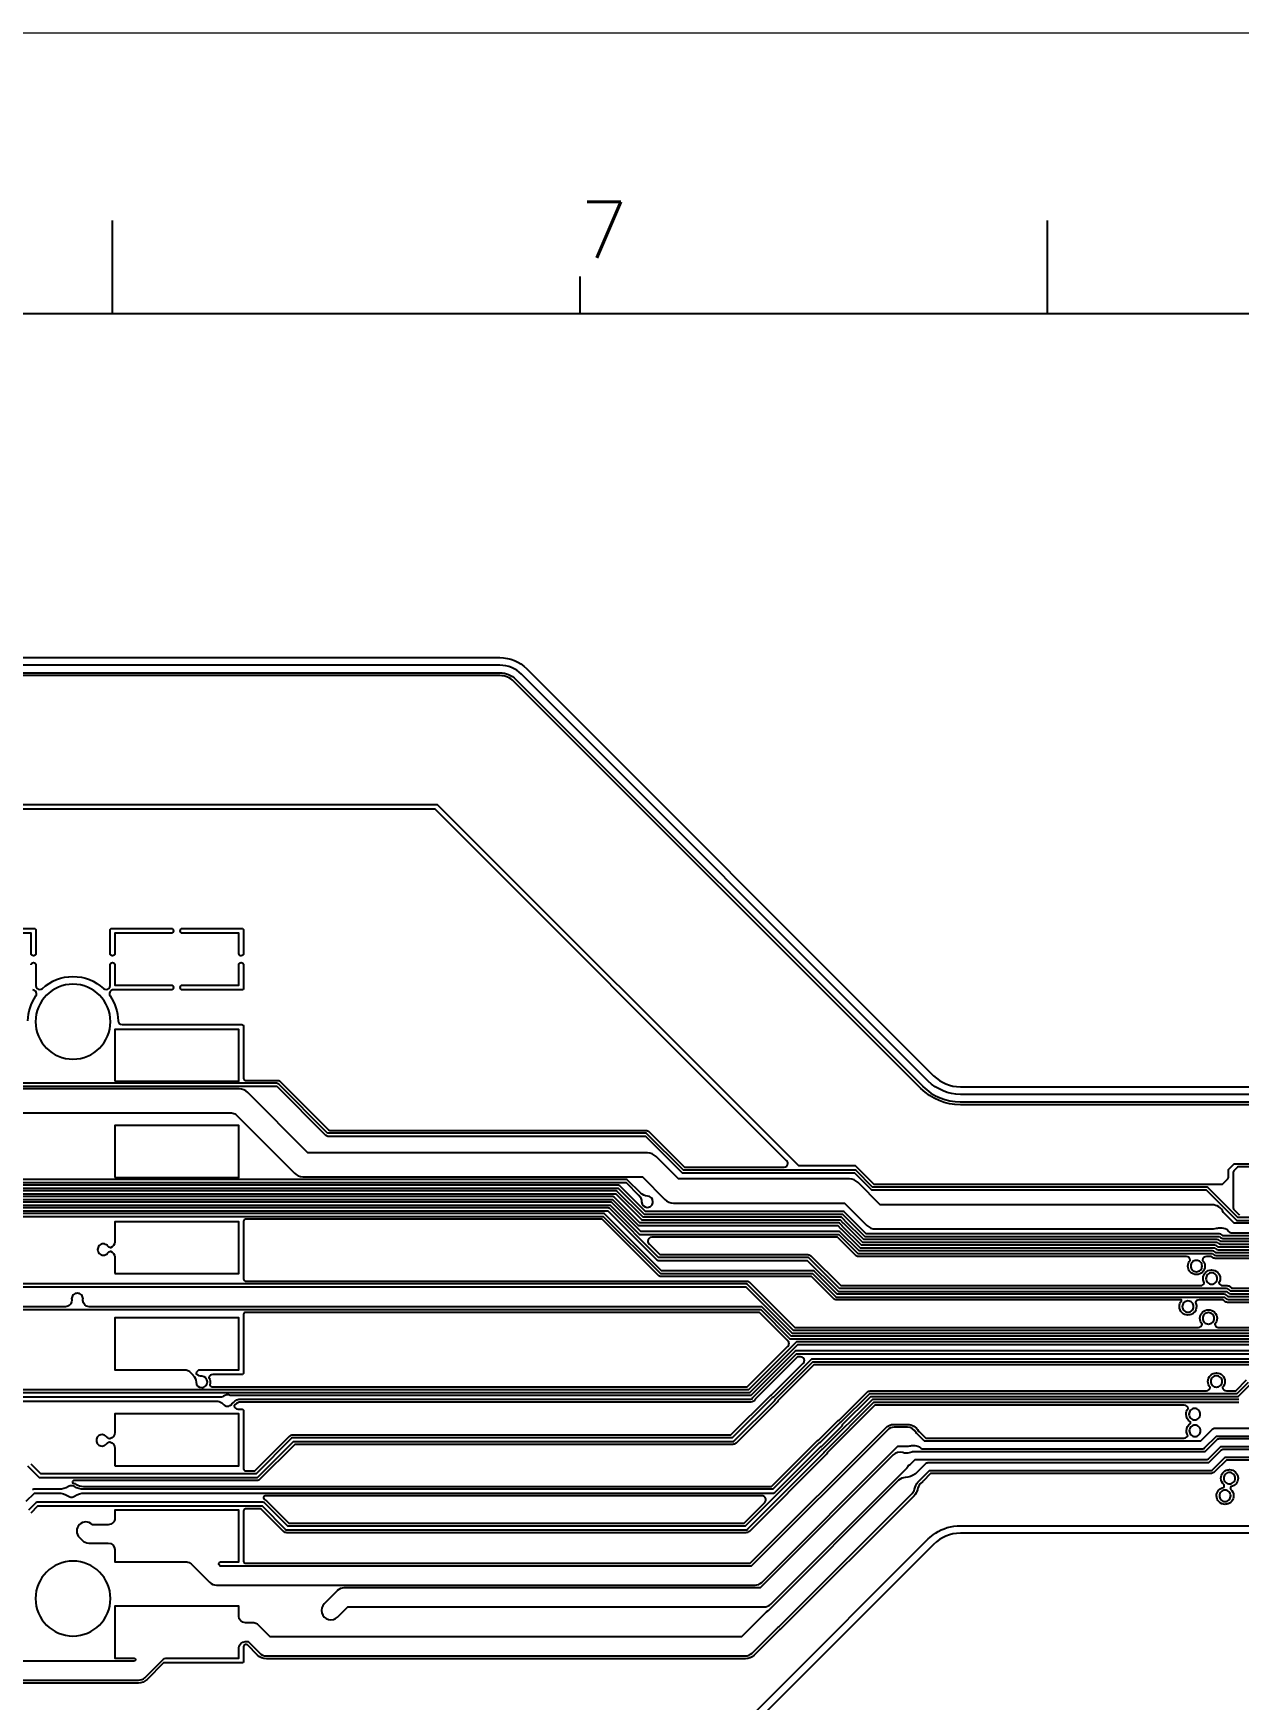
# Model space of a CAD drawing. Header units: millimetres. Extents: x 3227 to 3430, y -37 to 106.
# Drawn here: x 3379.07 to 3410.92, y 61.8 to 105.82 of the extents above; entities that cross this region are included whole.
import ezdxf

# ---------------------------------------------------------------- set-up
doc = ezdxf.new("R2010")
doc.units = ezdxf.units.MM
doc.header["$LTSCALE"] = 23.1
doc.linetypes.add('PHANTOM', pattern=[29.5, 9.5, -1.5, 3, -1.5, 3, -1.5, 9.5])
doc.layers.get('0').update_dxf_attribs({"linetype": 'CONTINUOUS'})
doc.layers.add('0PAPERF', color=2, linetype='PHANTOM', lineweight=0, plot=False)
doc.layers.add('gbr-outline-dxf_layer1', color=2, linetype='CONTINUOUS')
doc.styles.add('SIMPLEX', font='simplex.shx')

msp = doc.modelspace()

# ---------------------------------------------------------------- linework, layer by layer
for p, q in [((3381.165, 98.408), (3381.165, 100.878)), ((3405.865, 98.408), (3405.865, 100.878)), ((3393.515, 98.408), (3393.515, 99.396)), ((3423.649, 98.408), (3232.966, 98.408))]:
    msp.add_line(p, q)
at = {"linetype": 'Continuous'}
for points in [[(3391.397, 89.128), (3374.563, 89.128), (3374.563, 89.128), (3337.635, 89.128), (3337.635, 89.128), (3321.097, 89.128)], [(3391.397, 88.853), (3374.622, 88.853), (3374.317, 88.547), (3374.317, 85.856), (3374.724, 85.449), (3389.742, 85.449), (3399.283, 75.908), (3400.783, 75.908), (3401.276, 75.414)], [(3412.247, 77.514), (3403.563, 77.514)]]:
    msp.add_lwpolyline(points, dxfattribs=at)
for points in [[(3374.517, 88.928), (3391.395, 88.928, 0.006698), (3391.397, 88.928), (3391.397, 88.928, 0.009686), (3391.401, 88.928, -0.196368), (3391.819, 88.754, 0.007059), (3391.821, 88.753), (3402.572, 78.002, 0.007608), (3402.573, 78, 0.198429), (3403.561, 77.59, 0.006898), (3403.563, 77.59), (3412.393, 77.59, -0.112452)], [(3403.563, 77.79), (3403.563, 77.79, -0.198942), (3402.715, 78.142), (3391.963, 88.894, 0.19887), (3391.397, 89.128), (3391.397, 89.128)], [(3403.563, 77.514), (3403.563, 77.514, -0.198924), (3402.52, 77.947), (3391.768, 88.699, 0.198866), (3391.397, 88.853), (3391.397, 88.853)], [(3381.182, 80.549), (3381.182, 80.549, 0.414233), (3381.08, 80.447, 0.152798), (3381.098, 80.389, -0.147542), (3381.31, 79.733, 0.407613), (3381.412, 79.633), (3384.575, 79.633, -0.414081), (3384.625, 79.583), (3384.625, 78.21, 0.414081), (3384.675, 78.16), (3385.537, 78.16, -0.198766), (3385.572, 78.145), (3386.866, 76.852, 0.198884), (3386.901, 76.837), (3395.256, 76.837, -0.19893), (3395.336, 76.804), (3396.276, 75.864), (3398.908, 75.864, 0.391574), (3399.002, 75.966, 0.198981), (3398.972, 76.038), (3389.689, 85.321), (3374.671, 85.321)], [(3379.011, 81.209, -0.414246), (3379.074, 81.272), (3379.074, 81.272, 0.011506), (3379.076, 81.272, -0.414246), (3379.138, 81.209), (3379.138, 81.208), (3379.138, 80.663, 0.413653), (3379.24, 80.561, 0.187836), (3379.309, 80.588, -0.188061), (3380.117, 80.903, -0.188059), (3380.925, 80.588, 0.187569), (3380.994, 80.561, 0.414088), (3381.096, 80.663), (3381.096, 81.208, 0.012355), (3381.096, 81.209, -0.414246), (3381.158, 81.272), (3381.159, 81.272, 0.011506), (3381.16, 81.272, -0.414246), (3381.223, 81.209, 0.012344), (3381.223, 81.208), (3381.223, 80.676), (3382.707, 80.676, 0.012355), (3382.709, 80.676, -0.407325), (3382.771, 80.615), (3382.771, 80.612), (3382.771, 80.611, -0.40381), (3382.711, 80.549), (3381.182, 80.549)], [(3378.924, 79.733, -0.147542), (3379.136, 80.389, 0.151989), (3379.154, 80.446, 0.414157), (3379.052, 80.549)], [(3413.882, 74.534), (3410.893, 74.534), (3410.098, 75.329, 0.208755), (3410.07, 75.34), (3401.245, 75.34), (3400.808, 75.777, 0.208683), (3400.78, 75.788), (3396.245, 75.788), (3395.282, 76.75, 0.208755), (3395.254, 76.761), (3386.854, 76.761), (3386.853, 76.761, -0.185077), (3386.845, 76.765, 0.012321), (3386.844, 76.766), (3385.554, 78.056, 0.019799), (3385.552, 78.058, 0.198766), (3385.49, 78.084, 0.011059), (3385.489, 78.084), (3371.976, 78.084, 0.013432)], [(3371.977, 78.009), (3385.49, 78.009), (3385.491, 78.009, -0.156226), (3385.498, 78.007, 0.011118), (3385.499, 78.006), (3386.792, 76.712, 0.015665), (3386.794, 76.711, 0.192429), (3386.854, 76.687, 0.011032), (3386.855, 76.687), (3395.24, 76.687), (3396.201, 75.726, 0.218554), (3396.229, 75.713), (3400.766, 75.713), (3401.203, 75.276, 0.208683), (3401.231, 75.265), (3410.056, 75.265), (3410.849, 74.472, 0.218554), (3410.877, 74.459), (3413.883, 74.459, 0.01351)], [(3414.009, 74.384), (3410.8, 74.384), (3410.762, 74.422, 0.01112), (3410.758, 74.426), (3410.543, 74.641, 0.080066), (3410.511, 74.666, -0.006673), (3410.506, 74.677, 0.302099), (3410.213, 74.871), (3401.446, 74.871), (3400.86, 75.458, 0.202764), (3400.632, 75.554), (3396.112, 75.554), (3395.521, 76.145, 0.202866), (3395.293, 76.242), (3394.987, 76.242, 0.050959), (3394.923, 76.248), (3386.325, 76.248), (3384.735, 77.838, 0.202796), (3384.507, 77.935), (3373.631, 77.935, 0.19517)], [(3374.212, 55.054), (3391.394, 55.054, 0.198918), (3391.96, 55.288), (3398.509, 61.838), (3402.715, 66.044), (3402.715, 66.044), (3402.715, 66.044, -0.050228), (3402.901, 66.196, -0.147143), (3403.563, 66.395), (3403.563, 66.395), (3410.626, 66.395), (3410.626, 66.395), (3418.076, 66.395, 0.414221), (3418.376, 66.695), (3418.376, 66.695), (3418.376, 77.49, 0.414221), (3418.076, 77.79), (3410.626, 77.79), (3410.626, 77.79), (3403.563, 77.79)], [(3373.763, 77.3), (3384.307, 77.3, 0.00864), (3384.308, 77.3, -0.193579), (3384.421, 77.254), (3385.966, 75.71, 0.202796), (3386.193, 75.613), (3394.865, 75.613, 0.056758), (3394.936, 75.607), (3395.162, 75.607), (3395.753, 75.015, 0.202861), (3395.981, 74.919), (3400.5, 74.919), (3401.09, 74.329, 0.20452), (3401.322, 74.236), (3410.213, 74.236, 0.062482), (3410.291, 74.246, 0.010822), (3410.296, 74.247, -0.066681), (3410.417, 74.263, 0.008305), (3410.421, 74.264, -0.099484), (3410.599, 74.226), (3410.655, 74.17, 0.20508), (3410.747, 74.13)], [(3401.276, 75.414), (3410.485, 75.414), (3410.631, 75.561, 0.198959), (3410.646, 75.596), (3410.646, 75.787, -0.198766), (3410.661, 75.822), (3410.792, 75.953), (3413.636, 75.953, 0.054758)], [(3413.636, 75.878), (3410.918, 75.878, 0.198766), (3410.883, 75.863), (3410.789, 75.769, 0.198996), (3410.774, 75.734), (3410.774, 74.779, 0.137376), (3410.781, 74.753), (3410.918, 74.616, 0.082421), (3410.933, 74.61)], [(3375.058, 75.464), (3394.729, 75.464), (3395.062, 75.13, 0.012332), (3395.063, 75.129), (3395.068, 75.125, -0.184933), (3395.141, 74.95, 0.011952), (3395.141, 74.948, 0.4022), (3395.291, 74.804, 0.414224), (3395.441, 74.954, 0.408941), (3395.293, 75.104, -0.188763), (3395.116, 75.182, 0.016633), (3395.115, 75.184), (3394.772, 75.526, 0.210077), (3394.744, 75.539), (3375.043, 75.539, 0.209019)], [(3413.817, 74.056), (3410.502, 74.056, 0.010834), (3410.501, 74.056, -0.182502), (3410.492, 74.059), (3410.492, 74.059), (3410.472, 74.079, 0.012072), (3410.471, 74.08, 0.19897), (3410.409, 74.106, 0.016951), (3410.407, 74.106), (3401.072, 74.106), (3400.577, 74.6, 0.033017), (3400.574, 74.604), (3400.492, 74.686, 0.216041), (3400.463, 74.697), (3395.242, 74.697), (3394.562, 75.377, 0.210007), (3394.535, 75.389), (3375.105, 75.389, 0.208774)], [(3375.119, 75.314), (3394.519, 75.314), (3395.199, 74.634, 0.210007), (3395.227, 74.622), (3400.45, 74.622), (3400.522, 74.55, 0.03339), (3400.525, 74.546), (3401.028, 74.043, 0.210447), (3401.056, 74.031), (3410.409, 74.031, 0.010237), (3410.41, 74.031, -0.158356), (3410.417, 74.028, 0.008712), (3410.418, 74.027), (3410.438, 74.007, 0.012265), (3410.439, 74.006, 0.193368), (3410.499, 73.981, 0.013746), (3410.5, 73.981), (3413.816, 73.981, 0.026663)], [(3413.757, 73.906), (3410.439, 73.906), (3410.438, 73.906, -0.185081), (3410.43, 73.91, 0.012302), (3410.429, 73.911), (3410.409, 73.93, 0.015657), (3410.407, 73.932, 0.182707), (3410.35, 73.956, 0.022123), (3410.347, 73.956), (3401.01, 73.956), (3400.514, 74.452, 0.029088), (3400.511, 74.454), (3400.432, 74.534, 0.219075), (3400.403, 74.547), (3395.18, 74.547), (3394.499, 75.228, 0.208773), (3394.471, 75.239), (3375.166, 75.239, 0.188771)], [(3375.181, 75.164), (3394.457, 75.164), (3395.138, 74.483, 0.208773), (3395.166, 74.472), (3400.388, 74.472), (3400.461, 74.399, 0.0297), (3400.464, 74.396), (3400.968, 73.892, 0.208773), (3400.996, 73.881), (3410.345, 73.881, 0.016798), (3410.347, 73.881, -0.19903), (3410.356, 73.877, 0.012303), (3410.357, 73.876), (3410.377, 73.857, 0.015587), (3410.378, 73.855, 0.192561), (3410.439, 73.831, 0.01086), (3410.44, 73.831), (3413.751, 73.831, 0.053654)], [(3413.694, 73.756), (3410.379, 73.756, 0.016814), (3410.377, 73.756, -0.199093), (3410.368, 73.76, 0.012302), (3410.367, 73.761), (3410.347, 73.781, 0.015597), (3410.345, 73.782, 0.192382), (3410.285, 73.806, 0.010978), (3410.284, 73.806), (3400.948, 73.806), (3400.452, 74.302, 0.029555), (3400.449, 74.305), (3400.368, 74.386, 0.208449), (3400.34, 74.397), (3395.108, 74.397, 0.04291), (3395.101, 74.397), (3395.094, 74.397), (3394.413, 75.078, 0.208773), (3394.385, 75.089), (3375.23, 75.089, 0.215633)], [(3375.243, 75.014), (3394.371, 75.014), (3395.051, 74.333, 0.208773), (3395.079, 74.322), (3395.098, 74.322, 0.032275), (3395.103, 74.322), (3400.326, 74.322), (3400.399, 74.249, 0.029456), (3400.402, 74.246), (3400.904, 73.744, 0.218687), (3400.932, 73.731), (3410.285, 73.731), (3410.286, 73.731, -0.184982), (3410.294, 73.728, 0.012303), (3410.295, 73.726), (3410.315, 73.707, 0.015587), (3410.316, 73.705, 0.18277), (3410.373, 73.681, 0.022107), (3410.377, 73.681), (3413.692, 73.681, 0.037309)], [(3413.632, 73.607), (3410.317, 73.607, 0.016814), (3410.315, 73.607, -0.199204), (3410.306, 73.61, 0.012188), (3410.305, 73.611), (3410.285, 73.631, 0.015745), (3410.283, 73.633, 0.192404), (3410.223, 73.657, 0.010992), (3410.222, 73.657), (3400.886, 73.657), (3400.39, 74.152, 0.208773), (3400.362, 74.163), (3395.116, 74.163), (3394.351, 74.929, 0.208773), (3394.323, 74.94), (3375.292, 74.94, 0.215633)], [(3375.305, 74.865), (3394.309, 74.865), (3395.074, 74.099, 0.208773), (3395.102, 74.088), (3400.348, 74.088), (3400.842, 73.595, 0.218493), (3400.87, 73.582), (3410.223, 73.582), (3410.224, 73.582, -0.185109), (3410.232, 73.578, 0.012217), (3410.233, 73.577), (3410.253, 73.557, 0.015774), (3410.254, 73.556, 0.182753), (3410.311, 73.532, 0.022123), (3410.315, 73.532), (3413.628, 73.532, 0.049517)], [(3413.936, 72.594), (3410.703, 72.594, 0.011026), (3410.702, 72.594, -0.182693), (3410.693, 72.598), (3410.693, 72.598), (3410.658, 72.634, 0.012424), (3410.656, 72.635, 0.199557), (3410.594, 72.66, 0.016797), (3410.592, 72.66), (3400.369, 72.66), (3399.561, 73.468, 0.210077), (3399.534, 73.48), (3395.588, 73.48), (3394.288, 74.779, 0.215622), (3394.26, 74.79), (3375.353, 74.79, 0.208774)], [(3375.367, 74.715), (3394.246, 74.715), (3395.544, 73.417, 0.210042), (3395.572, 73.405), (3399.518, 73.405), (3400.325, 72.598, 0.210077), (3400.353, 72.585), (3410.594, 72.585, 0.01036), (3410.596, 72.585, -0.158862), (3410.603, 72.582), (3410.603, 72.582), (3410.639, 72.546, 0.012534), (3410.64, 72.545, 0.193905), (3410.7, 72.519, 0.013554), (3410.702, 72.519), (3413.938, 72.519, 0.021256)], [(3413.919, 72.445), (3410.639, 72.445), (3410.639, 72.445, -0.185081), (3410.63, 72.448, 0.012648), (3410.629, 72.45), (3410.596, 72.483, 0.019532), (3410.594, 72.485, 0.198877), (3410.532, 72.511, 0.011092), (3410.531, 72.511), (3408.868, 72.511, 0.03245), (3408.863, 72.51), (3400.306, 72.51), (3399.698, 73.119, 0.208773), (3399.67, 73.13), (3395.669, 73.13), (3394.17, 74.629, 0.208773), (3394.142, 74.64), (3375.417, 74.64, 0.215633)], [(3375.43, 74.565), (3394.128, 74.565), (3395.627, 73.066, 0.208773), (3395.655, 73.055), (3399.656, 73.055), (3400.262, 72.448, 0.218493), (3400.291, 72.435), (3408.868, 72.435, 0.03245), (3408.872, 72.436), (3410.532, 72.436), (3410.533, 72.436, -0.156054), (3410.54, 72.433, 0.011309), (3410.541, 72.432), (3410.577, 72.395, 0.015188), (3410.579, 72.394, 0.192733), (3410.639, 72.37, 0.01086), (3410.641, 72.37), (3413.92, 72.37)], [(3395.654, 72.979), (3395.654, 72.979, -0.198397), (3395.574, 73.012), (3394.097, 74.489), (3384.675, 74.489, 0.41412), (3384.625, 74.439), (3384.625, 72.909, 0.386913), (3384.67, 72.859), (3397.911, 72.859, -0.198891), (3397.991, 72.826), (3399.187, 71.631)], [(3400.87, 73.506), (3400.87, 73.506, -0.198406), (3400.79, 73.539), (3400.317, 74.013), (3395.408, 74.013, 0.41409), (3395.306, 73.91, 0.198995), (3395.336, 73.838), (3395.619, 73.555), (3399.534, 73.555), (3399.534, 73.555, -0.198406), (3399.614, 73.522), (3400.4, 72.736), (3409.908, 72.736, 0.332545), (3410.006, 72.809, -0.134429), (3409.975, 72.924, -0.414196), (3410.201, 73.15, -0.41422), (3410.427, 72.924, -0.134366), (3410.395, 72.809, 0.332717), (3410.493, 72.736), (3410.615, 72.736), (3410.615, 72.736, -0.198406), (3410.695, 72.703), (3410.713, 72.685, 0.198814), (3410.749, 72.67)], [(3410.747, 74.13), (3414.059, 74.13, 0.203486)], [(3410.294, 73.456), (3410.294, 73.456, -0.198397), (3410.214, 73.489), (3410.211, 73.491, 0.199143), (3410.176, 73.506), (3410.064, 73.506, 0.397469), (3409.963, 73.41, -0.191696), (3410.025, 73.254, -0.414191), (3409.799, 73.028, -0.41422), (3409.573, 73.254, -0.193358), (3409.635, 73.411, 0.394444), (3409.534, 73.506), (3400.87, 73.506)], [(3410.749, 72.67), (3413.891, 72.67, 0.198887), (3413.927, 72.685), (3413.935, 72.693, -0.2139), (3414.02, 72.731), (3414.094, 72.731, 0.38194), (3414.139, 72.781), (3414.139, 72.949, 0.036818), (3414.138, 72.956, 0.046894), (3414.1, 73.008), (3414.07, 73.038, -0.015788), (3414.065, 73.043), (3413.653, 73.455), (3413.632, 73.455, -0.014959), (3413.626, 73.456), (3413.624, 73.456), (3410.294, 73.456)], [(3378.371, 72.708), (3397.896, 72.708), (3399.112, 71.492, 0.210042), (3399.14, 71.48), (3413.911, 71.48, 0.011026), (3413.912, 71.48, 0.198799), (3413.974, 71.505), (3413.974, 71.505), (3413.974, 71.505), (3414.212, 71.743), (3414.212, 71.743), (3414.242, 71.774, -0.083976), (3414.332, 71.829), (3414.405, 71.829), (3414.798, 71.829), (3414.798, 72.007), (3414.405, 72.007)], [(3414.405, 72.007), (3414.316, 72.007, 0.36078), (3414.228, 71.934, -0.125297), (3414.158, 71.796), (3413.921, 71.558), (3413.921, 71.558), (3413.921, 71.558, -0.184804), (3413.913, 71.555), (3413.912, 71.555), (3399.156, 71.555), (3397.939, 72.771, 0.210042), (3397.911, 72.783), (3378.384, 72.783)], [(3413.873, 72.294), (3410.619, 72.294, -0.198955), (3410.539, 72.327), (3410.52, 72.345, 0.198818), (3410.485, 72.36), (3409.87, 72.36, 0.321782), (3409.774, 72.291, -0.12428), (3409.801, 72.183, -0.41418), (3409.575, 71.957, -0.414185), (3409.349, 72.183, -0.183106), (3409.405, 72.333), (3409.405, 72.36), (3408.876, 72.36), (3408.875, 72.36, -0.015509), (3408.868, 72.36), (3400.291, 72.36, -0.19896), (3400.211, 72.393), (3399.625, 72.979), (3395.654, 72.979)], [(3413.979, 71.405), (3399.093, 71.405), (3398.33, 72.169, 0.210411), (3398.302, 72.181), (3380.541, 72.181, -0.412078), (3380.379, 72.342, 0.010258), (3380.379, 72.344, -0.03437), (3380.38, 72.366, 0.016529), (3380.38, 72.368, 0.030461), (3380.382, 72.386, 0.414224), (3380.232, 72.536, 0.414224), (3380.082, 72.386, 0.040944), (3380.084, 72.362, -0.025095), (3380.085, 72.346, 0.015501), (3380.085, 72.344, -0.414224), (3379.922, 72.181), (3376.13, 72.181)], [(3376.126, 72.106), (3379.922, 72.106), (3380.232, 72.106, 0.010937), (3380.233, 72.106), (3380.541, 72.106), (3398.286, 72.106), (3399.051, 71.341, 0.215485), (3399.08, 71.33), (3413.994, 71.33, 0.223377)], [(3399.187, 71.631), (3409.857, 71.631, 0.358664), (3409.948, 71.722, -0.184976), (3409.891, 71.873, -0.414189), (3410.117, 72.099, -0.414224), (3410.343, 71.873, -0.183799), (3410.286, 71.723, 0.360427), (3410.377, 71.631), (3413.87, 71.631, 0.153246)], [(3414.078, 71.01), (3399.217, 71.01, 0.208774), (3399.189, 70.999), (3398.025, 69.836), (3384.492, 69.836, 0.009466), (3384.491, 69.836), (3384.281, 69.836, 0.040717), (3384.273, 69.835, -0.016868), (3384.25, 69.843, 0.01311), (3384.248, 69.844, 0.085501), (3384.198, 69.852, 0.152787), (3384.112, 69.826, -0.113223), (3384.017, 69.788), (3383.946, 69.788, 0.02549), (3383.941, 69.788), (3375.915, 69.788, 0.212306)], [(3375.933, 69.688), (3383.94, 69.688), (3383.941, 69.688, -0.178492), (3384.08, 69.61, 0.230457), (3384.198, 69.552, 0.231526), (3384.316, 69.61), (3384.316, 69.611, -0.155135), (3384.498, 69.736), (3398.028, 69.736, 0.395997), (3398.078, 69.783), (3399.231, 70.935), (3414.063, 70.935)], [(3378.109, 69.91), (3397.977, 69.91, 0.208774), (3398.005, 69.921), (3399.264, 71.18), (3411.442, 71.18, 0.049964), (3411.449, 71.18), (3414.115, 71.18, 0.010987), (3414.116, 71.18), (3414.116, 71.18), (3414.116, 71.18), (3414.122, 71.18, -0.122411), (3414.273, 71.14), (3414.273, 71.14, 0.12672), (3414.316, 71.129), (3414.405, 71.129), (3414.798, 71.129), (3414.798, 71.307), (3414.405, 71.307)], [(3414.405, 71.307), (3414.316, 71.307, 0.131688), (3414.271, 71.295, -0.122289), (3414.121, 71.255), (3414.118, 71.255, 0.023291), (3414.115, 71.255), (3411.445, 71.255, 0.049964), (3411.437, 71.255), (3399.248, 71.255, 0.195893), (3399.222, 71.244), (3399.222, 71.244), (3397.963, 69.985), (3378.233, 69.985, 0.01096)], [(3378.916, 67.976), (3379.209, 67.682, 0.207121), (3379.246, 67.667), (3384.973, 67.667, 0.200121), (3385.009, 67.682), (3385.945, 68.618), (3397.554, 68.618, 0.200121), (3397.589, 68.633), (3398.66, 69.704, 0.182721), (3398.675, 69.736), (3399.66, 70.721), (3411.471, 70.721, 0.059006)], [(3411.476, 70.796), (3399.644, 70.796, 0.188771), (3399.619, 70.786, 0.011721), (3399.618, 70.785), (3398.622, 69.789, 0.182748), (3398.59, 69.775), (3397.533, 68.718), (3385.927, 68.718, 0.212306), (3385.889, 68.704), (3385.889, 68.703), (3384.953, 67.767), (3379.265, 67.767), (3379.011, 68.022)], [(3411.465, 70.645), (3399.691, 70.645), (3398.744, 69.698), (3398.74, 69.69, -0.094632), (3398.714, 69.65), (3397.643, 68.579, -0.198407), (3397.554, 68.542), (3385.976, 68.542), (3385.04, 67.606, -0.198874), (3385.005, 67.592), (3380.154, 67.592, 0.414254), (3380.104, 67.542), (3380.104, 67.524, -0.104798), (3380.193, 67.494), (3380.194, 67.493, 0.129186), (3380.398, 67.433), (3380.421, 67.433, -0.004737), (3380.423, 67.433, -0.016996), (3380.431, 67.433), (3398.573, 67.433), (3399.766, 68.626, -0.094997), (3399.805, 68.653), (3399.814, 68.656), (3400.313, 69.156, -0.094792), (3400.353, 69.183), (3400.361, 69.186), (3401.097, 69.922, -0.198605), (3401.177, 69.955), (3401.177, 69.955), (3410.061, 69.955, 0.397357), (3410.163, 70.051, -0.191212), (3410.102, 70.206, -0.414196), (3410.328, 70.432, -0.414191), (3410.554, 70.206, -0.192866), (3410.491, 70.05, 0.39444), (3410.593, 69.955), (3410.813, 69.955, 0.198766), (3410.849, 69.97), (3411.126, 70.248, -0.198391)], [(3378.881, 67.039), (3379.1, 67.257), (3379.718, 67.257, 0.007578), (3379.719, 67.257, -0.135603), (3379.997, 67.173), (3379.998, 67.172, 0.141037), (3380.078, 67.149, 0.143713), (3380.159, 67.173, 0.01346), (3380.161, 67.174, -0.141835), (3380.423, 67.257, 0.010679), (3380.425, 67.258), (3398.624, 67.258, 0.203655), (3398.66, 67.272), (3398.661, 67.272), (3399.875, 68.487, 0.179906), (3399.907, 68.501), (3399.908, 68.502), (3400.438, 69.032, 0.182779), (3400.452, 69.064), (3401.193, 69.805), (3410.881, 69.805, 0.223201), (3410.909, 69.818), (3411.218, 70.127)], [(3411.165, 70.18), (3410.865, 69.88), (3401.179, 69.88, 0.205919), (3401.151, 69.869), (3401.151, 69.869), (3400.399, 69.117, 0.182671), (3400.367, 69.102), (3399.852, 68.587, 0.183287), (3399.819, 68.572), (3398.604, 67.358), (3380.423, 67.358, 0.014421), (3380.42, 67.357), (3380.42, 67.357), (3380.401, 67.357, -0.13148), (3380.155, 67.428, 0.009922), (3380.153, 67.429, 0.13317), (3380.078, 67.449, 0.134633), (3380.001, 67.428, -0.123345), (3379.746, 67.357), (3379.721, 67.357), (3379.72, 67.358, 0.020047), (3379.716, 67.357), (3379.082, 67.357, 0.212315), (3379.044, 67.343)], [(3410.922, 69.73), (3401.257, 69.73, 0.188771), (3401.232, 69.72, 0.011721), (3401.231, 69.719), (3399.924, 68.412, 0.182748), (3399.892, 68.398), (3397.878, 66.384), (3385.79, 66.384), (3385.173, 67, 0.207067), (3385.136, 67.015), (3379.17, 67.015, 0.200152), (3379.134, 67), (3378.94, 66.806)], [(3379.011, 66.735), (3379.191, 66.915), (3385.117, 66.915), (3385.734, 66.298, 0.207067), (3385.771, 66.284), (3397.896, 66.284, 0.212306), (3397.934, 66.298), (3397.934, 66.299), (3399.962, 68.327, 0.182721), (3399.977, 68.359), (3401.273, 69.655), (3410.919, 69.655, 0.016922)], [(3409.478, 69.579), (3401.304, 69.579), (3400.047, 68.321), (3400.043, 68.313, -0.095008), (3400.016, 68.273), (3397.987, 66.245, -0.198933), (3397.898, 66.208), (3385.769, 66.208, -0.198941), (3385.68, 66.245), (3385.101, 66.824, 0.198854), (3385.065, 66.839), (3384.675, 66.839, 0.41412), (3384.625, 66.789), (3384.625, 65.451, 0.378884), (3384.669, 65.401)], [(3384.669, 65.401), (3398.005, 65.401), (3401.58, 68.975, -0.198926), (3401.81, 69.071), (3402.165, 69.071, -0.28102), (3402.455, 68.894, -0.053518), (3402.484, 68.87), (3402.648, 68.706), (3409.478, 68.706, 0.317362), (3409.568, 68.781, -0.140748), (3409.534, 68.901, -0.263947), (3409.644, 69.095, 0.052515), (3409.646, 69.117, 0.062636), (3409.643, 69.142, -0.274968), (3409.525, 69.34, -0.179323), (3409.579, 69.488, 0.384268), (3409.478, 69.579), (3409.478, 69.579)], [(3413.244, 68.964), (3410.289, 68.964, 0.204791), (3410.215, 68.934), (3409.911, 68.63), (3402.617, 68.63), (3402.611, 68.636, 0.011862), (3402.608, 68.639), (3402.43, 68.816, 0.0993), (3402.397, 68.839, -0.007115), (3402.392, 68.849, 0.293763), (3402.165, 68.995), (3401.814, 68.995, 0.202686), (3401.633, 68.922), (3398.037, 65.325), (3384.009, 65.325), (3383.977, 65.358, -0.129586), (3383.97, 65.384, 0.011861), (3383.97, 65.384, -0.363709), (3384.014, 65.436), (3384.498, 65.436), (3384.498, 66.806), (3381.223, 66.806), (3381.223, 66.595), (3381.223, 66.595, -0.414223), (3381.048, 66.42), (3381.047, 66.42), (3380.632, 66.42), (3380.627, 66.424, 1), (3380.286, 66.083), (3380.358, 66.011, 0.203351), (3380.532, 65.937), (3381.05, 65.937, -0.405963), (3381.223, 65.764), (3381.223, 65.436), (3383.121, 65.436, -0.195277), (3383.243, 65.384), (3383.243, 65.384), (3383.726, 64.901, 0.203229), (3383.906, 64.825)], [(3383.906, 64.825), (3398.14, 64.825, 0.196199), (3398.315, 64.896, 0.003647), (3398.317, 64.898), (3401.914, 68.495), (3402.165, 68.495, 0.06125), (3402.225, 68.502, -0.056481), (3402.316, 68.513, 0.006163), (3402.318, 68.513, -0.102912), (3402.48, 68.479), (3402.501, 68.459, 0.205643), (3402.575, 68.427), (3409.951, 68.427, 0.204791), (3410.025, 68.457), (3410.329, 68.761), (3413.286, 68.761, 0.197509)], [(3413.359, 68.686), (3410.404, 68.686, 0.204791), (3410.33, 68.656), (3410.023, 68.349), (3402.324, 68.349, 0.116574), (3402.279, 68.34), (3402.277, 68.339, -0.102676), (3402.14, 68.31, 0.006113), (3402.139, 68.31, -0.074215), (3402.038, 68.325, 0.278321), (3401.787, 68.263), (3398.275, 64.75), (3387.277, 64.75, 0.19794), (3387.1, 64.68, 0.005536), (3387.096, 64.676), (3386.754, 64.334, 1), (3387.108, 63.981), (3387.377, 64.25), (3398.375, 64.25, 0.19794), (3398.552, 64.32, 0.005538), (3398.556, 64.324), (3402.141, 67.909, 0.088536), (3402.191, 67.981, 0.006507), (3402.192, 67.983, -0.006338), (3402.196, 67.991, 0.108147), (3402.232, 68.014), (3402.364, 68.146), (3410.063, 68.146, 0.204791), (3410.137, 68.176), (3410.444, 68.483), (3413.402, 68.483, 0.197509)], [(3413.475, 68.408), (3410.517, 68.408, 0.194296), (3410.447, 68.38, 0.005899), (3410.445, 68.378), (3410.119, 68.052), (3402.702, 68.052, 0.194296), (3402.631, 68.024, 0.005899), (3402.63, 68.023), (3402.374, 67.767, -0.162437), (3402.106, 67.668, 0.195685), (3401.932, 67.594), (3398.483, 64.145, 0.072468), (3398.425, 64.101), (3397.778, 63.455), (3385.33, 63.455), (3385.027, 63.758, 0.202686), (3384.846, 63.831), (3384.671, 63.831, -0.411514), (3384.498, 64.006, 0.014695), (3384.498, 64.007), (3384.498, 64.266), (3381.223, 64.266), (3381.223, 62.896), (3381.73, 62.896, 0.100214), (3381.74, 62.892, -0.372762), (3381.771, 62.856, 0.011501), (3381.771, 62.855, -0.081763), (3381.769, 62.843), (3381.747, 62.821, -0.081808), (3381.735, 62.819, 0.011003), (3381.735, 62.819, -0.021505), (3381.732, 62.819, 0.184421), (3381.714, 62.814), (3374.391, 62.814, 0.010637)], [(3374.219, 62.314), (3381.844, 62.314, 0.190577), (3382.015, 62.382, 0.008416), (3382.021, 62.388), (3382.479, 62.846, -0.195082), (3382.601, 62.896), (3382.602, 62.896), (3384.498, 62.896), (3384.498, 63.154, 0.018465), (3384.498, 63.156, -0.408592), (3384.669, 63.331), (3384.746, 63.331), (3385.044, 63.033, 0.206463), (3385.226, 62.955), (3397.882, 62.955, 0.199465), (3398.059, 63.028), (3398.736, 63.705, 0.06202), (3398.786, 63.741, 0.010216), (3398.793, 63.748), (3402.286, 67.241, 0.141775), (3402.353, 67.362), (3402.353, 67.363, -0.114943), (3402.442, 67.548), (3402.514, 67.62), (3402.515, 67.62), (3402.744, 67.849), (3410.162, 67.849, 0.194296), (3410.232, 67.878, 0.005899), (3410.233, 67.879), (3410.559, 68.205), (3413.513, 68.205, 0.208991)], [(3413.517, 68.129), (3410.601, 68.129), (3410.601, 68.129), (3410.591, 68.129), (3410.287, 67.826, -0.198923), (3410.162, 67.774), (3402.775, 67.774), (3402.575, 67.573, -0.015161), (3402.567, 67.565), (3402.499, 67.497, 0.111894), (3402.427, 67.347), (3402.427, 67.346, -0.004288), (3402.427, 67.344, -0.14046), (3402.339, 67.187), (3398.847, 63.694, -0.06296), (3398.782, 63.644), (3398.112, 62.974, -0.198877), (3397.882, 62.879), (3385.226, 62.879, -0.198919), (3384.995, 62.974), (3384.726, 63.243, 0.158457), (3384.698, 63.255), (3384.673, 63.255)], [(3384.673, 63.255, 0.005602), (3384.671, 63.255, 0.392974), (3384.625, 63.205), (3384.625, 62.818, -0.414254), (3384.575, 62.768), (3382.509, 62.768), (3382.074, 62.334, -0.19895), (3381.844, 62.238), (3374.225, 62.238)]]:
    msp.add_lwpolyline(points, format="xyb", dxfattribs=at)
for points in [[(3379.071, 81.449, -0.394348), (3379.011, 81.511), (3379.011, 82.046), (3377.524, 82.046, -0.401457), (3377.463, 82.107), (3377.463, 82.109, 0.008664), (3377.463, 82.11, -0.414246), (3377.525, 82.173), (3377.526, 82.173), (3379.088, 82.173, -0.414081), (3379.138, 82.123), (3379.138, 81.514, 0.015314), (3379.138, 81.512, -0.398392), (3379.079, 81.449)], [(3381.155, 81.449, -0.394348), (3381.096, 81.511), (3381.096, 82.123, -0.414257), (3381.146, 82.173), (3382.711, 82.173, -0.3928), (3382.771, 82.113), (3382.771, 82.107, -0.400948), (3382.71, 82.046), (3381.223, 82.046), (3381.223, 81.514, 0.017789), (3381.223, 81.512, -0.398392), (3381.163, 81.449)], [(3384.561, 81.449), (3384.56, 81.449, -0.400942), (3384.498, 81.509), (3384.498, 82.046), (3383.009, 82.046, -0.3906), (3382.949, 82.106), (3382.949, 82.112, -0.407833), (3383.011, 82.173), (3383.012, 82.173), (3384.575, 82.173, -0.414081), (3384.625, 82.123), (3384.625, 81.514, 0.015314), (3384.625, 81.512, -0.407325), (3384.564, 81.449)], [(3383.012, 80.549), (3383.012, 80.549, -0.414246), (3382.949, 80.611), (3382.949, 80.612, 0.011595), (3382.949, 80.613, -0.407832), (3383.01, 80.676), (3384.498, 80.676), (3384.498, 81.211, -0.394591), (3384.557, 81.272), (3384.564, 81.272, -0.403809), (3384.625, 81.209), (3384.625, 81.208), (3384.625, 80.599, -0.414254), (3384.575, 80.549)], [(3381.223, 73.056), (3384.498, 73.056), (3384.498, 74.426), (3381.223, 74.426), (3381.223, 73.888, -0.320373), (3381.109, 73.736, -0.144595), (3381.033, 73.787, 0.020517), (3381.031, 73.79, 0.217424), (3380.918, 73.841, 0.414224), (3380.768, 73.691, 0.414224), (3380.918, 73.541, 0.220553), (3381.032, 73.594, 0.00934), (3381.033, 73.595, -0.144574), (3381.109, 73.646, -0.322907), (3381.223, 73.494)], [(3409.799, 73.104, 0.414224), (3409.949, 73.254, 0.414224), (3409.799, 73.404, 0.414224), (3409.649, 73.254, 0.414224)], [(3410.201, 72.774, 0.414224), (3410.351, 72.924, 0.414224), (3410.201, 73.074, 0.414224), (3410.051, 72.924, 0.414224)], [(3409.575, 72.033, 0.414224), (3409.725, 72.183, 0.414224), (3409.575, 72.333, 0.414224), (3409.425, 72.183, 0.414224)], [(3383.518, 70.044, 0.414224), (3383.668, 70.194, 0.400537), (3383.525, 70.344, -0.125166), (3383.389, 70.386, -0.093888), (3383.383, 70.421, 0.01855), (3383.383, 70.423, -0.408804), (3383.478, 70.516, 0.021299), (3383.48, 70.516), (3384.498, 70.516), (3384.498, 71.886), (3381.223, 71.886), (3381.223, 70.516), (3383.069, 70.516, 0.014304), (3383.07, 70.516, -0.198889), (3383.194, 70.465), (3383.282, 70.377, 0.016687), (3383.284, 70.375, -0.1856), (3383.368, 70.186, 0.014629), (3383.368, 70.184, 0.394935)], [(3383.82, 70.061), (3397.932, 70.061), (3399.006, 71.135, 0.199086), (3399.036, 71.207, 0.212474), (3399.002, 71.283, -0.013498), (3398.998, 71.287), (3398.255, 72.03), (3384.675, 72.03, 0.414228), (3384.625, 71.98), (3384.625, 70.438, -0.414254), (3384.575, 70.388), (3383.808, 70.388, 0.336676), (3383.709, 70.314, -0.140179), (3383.744, 70.194, -0.088087), (3383.73, 70.117, 0.281048)], [(3410.117, 71.723, 0.414224), (3410.267, 71.873, 0.414224), (3410.117, 72.023, 0.414224), (3409.967, 71.873, 0.414224)], [(3384.675, 67.843), (3384.901, 67.843, 0.198989), (3384.936, 67.858), (3385.835, 68.757, -0.198933), (3385.924, 68.794), (3397.502, 68.794), (3398.536, 69.828, -0.095003), (3398.575, 69.855), (3398.584, 69.859), (3399.411, 70.685, 0.198987), (3399.441, 70.757, 0.414162), (3399.339, 70.859), (3399.262, 70.859), (3398.148, 69.745), (3398.144, 69.736, -0.299277), (3398.028, 69.66), (3384.511, 69.66, 0.146451), (3384.376, 69.564), (3384.375, 69.563, -0.003857), (3384.374, 69.561, 0.374169), (3384.475, 69.473), (3384.475, 69.473), (3384.575, 69.473, -0.414081), (3384.625, 69.423), (3384.625, 67.893, 0.414095)], [(3410.328, 70.056, 0.414224), (3410.478, 70.206, 0.414224), (3410.328, 70.356, 0.414224), (3410.178, 70.206, 0.414224)], [(3381.223, 67.976), (3384.498, 67.976), (3384.498, 69.346), (3381.223, 69.346), (3381.223, 68.86, -0.341838), (3381.089, 68.693, -0.15181), (3381, 68.746, 0.223028), (3380.885, 68.8, 0.414224), (3380.735, 68.65, 0.414224), (3380.885, 68.5, 0.219597), (3380.999, 68.553, -0.154611), (3381.089, 68.608, -0.345698), (3381.223, 68.438, 0.018434), (3381.223, 68.436)], [(3409.751, 69.19, 0.414224), (3409.901, 69.34, 0.414224), (3409.751, 69.49, 0.414224), (3409.601, 69.34, 0.414224)], [(3409.76, 68.751, 0.414224), (3409.91, 68.901, 0.414224), (3409.76, 69.051, 0.414224), (3409.61, 68.901, 0.414224)], [(3410.556, 66.958, -0.41422), (3410.33, 67.184, -0.364682), (3410.517, 67.407, 0.144102), (3410.533, 67.462, 0.021932), (3410.533, 67.471, -0.231336), (3410.446, 67.649, -0.356009), (3410.626, 67.871), (3410.626, 67.871, -0.050818), (3410.672, 67.875, -0.414223), (3410.898, 67.649, -0.363364), (3410.711, 67.427, 0.146251), (3410.695, 67.371, 0.021693), (3410.695, 67.362, -0.230535), (3410.782, 67.184, -0.355998), (3410.601, 66.963), (3410.601, 66.963, -0.050793)], [(3410.672, 67.499, 0.414224), (3410.822, 67.649, 0.414224), (3410.672, 67.799, 0.414224), (3410.522, 67.649, 0.414224)], [(3385.821, 66.459), (3397.846, 66.459), (3398.395, 67.008, 0.198863), (3398.425, 67.08, 0.414311), (3398.323, 67.182), (3398.323, 67.182), (3385.197, 67.182, 0.414081), (3385.147, 67.132), (3385.147, 67.13, 0.318013), (3385.18, 67.083), (3385.181, 67.083, -0.110328), (3385.227, 67.054)], [(3410.556, 67.034, 0.414224), (3410.706, 67.184, 0.414224), (3410.556, 67.334, 0.414224), (3410.406, 67.184, 0.414224)]]:
    msp.add_lwpolyline(points, format="xyb", close=True, dxfattribs=at)
for points in [[(3381.223, 78.136), (3384.498, 78.136), (3384.498, 79.506), (3381.223, 79.506)], [(3381.223, 75.596), (3384.498, 75.596), (3384.498, 76.966), (3381.223, 76.966)]]:
    msp.add_lwpolyline(points, close=True, dxfattribs=at)
at = {"layer": '0PAPERF'}
msp.add_line((3429.875, 105.821), (3227.284, 105.821), dxfattribs=at)
at = {"layer": 'gbr-outline-dxf_layer1', "linetype": 'Continuous'}
msp.add_lwpolyline([(3321.097, 89.328), (3391.397, 89.328, -0.198917), (3392.104, 89.035), (3402.856, 78.283, 0.198917), (3403.563, 77.99), (3413.43, 77.99), (3418.076, 77.99, -0.414218), (3418.576, 77.49), (3418.576, 66.695, -0.414068), (3418.076, 66.195), (3403.563, 66.195, 0.198918), (3402.856, 65.902), (3392.101, 55.147, -0.19885), (3391.394, 54.854), (3321.135, 54.854, -0.198916)], format="xyb", dxfattribs=at)
at = {"layer": 'gbr-outline-dxf_layer1'}
for points in [[(3380.117, 78.719, 1), (3380.117, 80.7, 1)], [(3380.117, 63.48, 1), (3380.117, 65.46, 1)]]:
    msp.add_lwpolyline(points, format="xyb", close=True, dxfattribs=at)

# ---------------------------------------------------------------- texts
at = {"style": 'SIMPLEX'}
msp.add_text('7', height=1.482, dxfattribs=at).set_placement((3393.515, 99.89))

doc.saveas('drawing.dxf')
